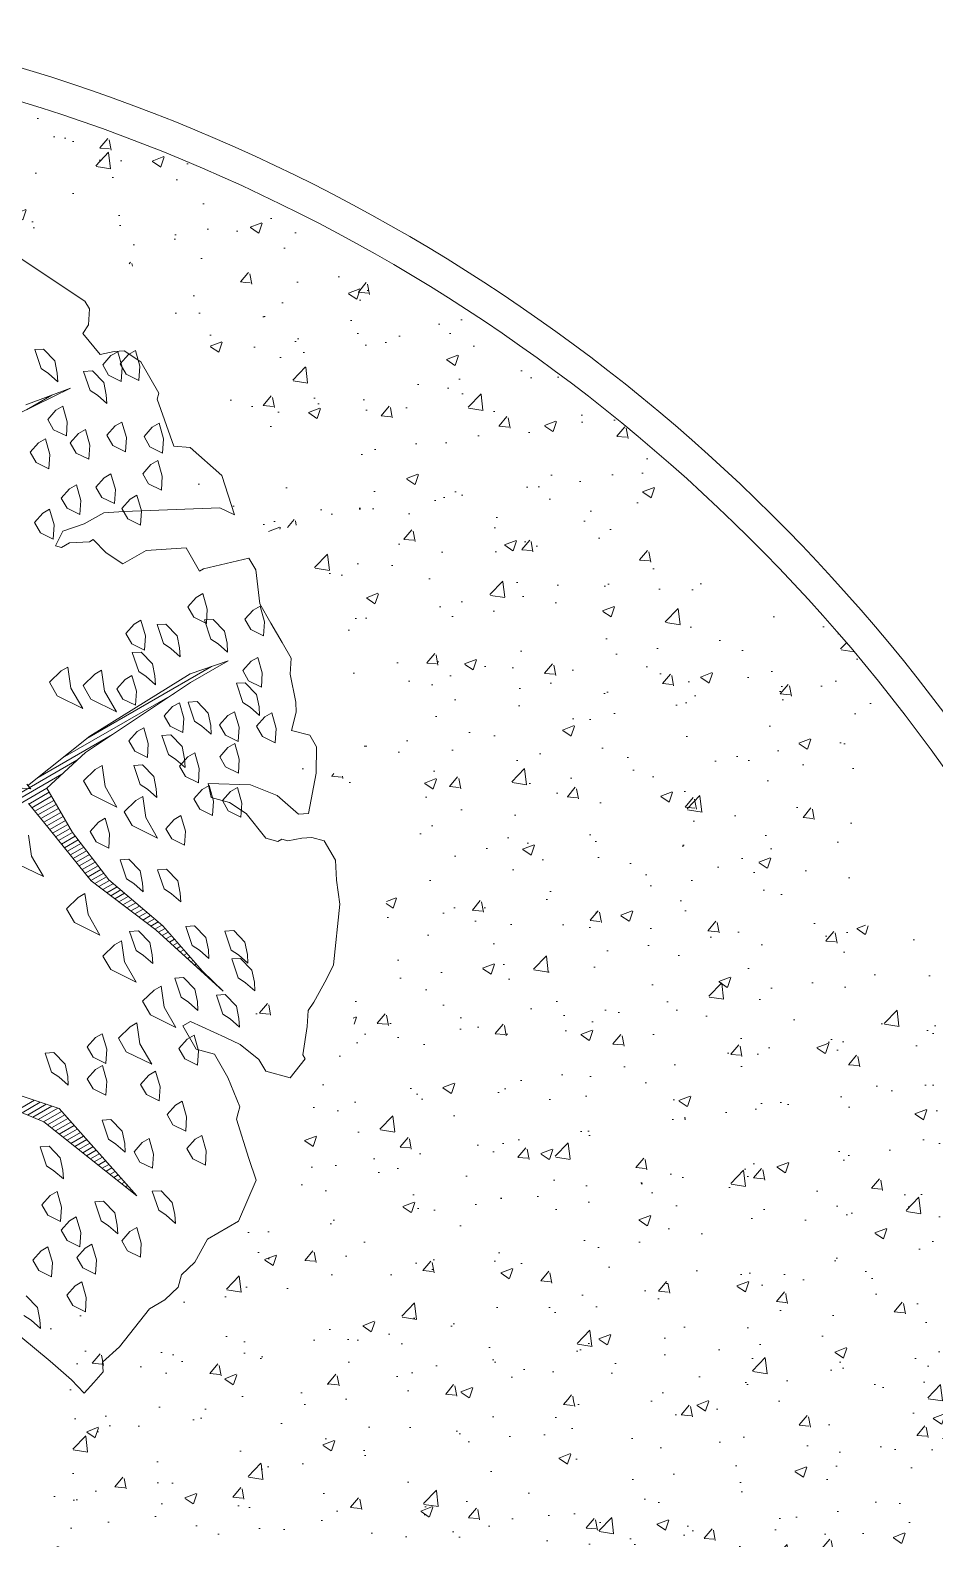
# Model space of a CAD drawing. Header units: metres. Extents: x 12093 to 20303, y 514 to 1412.
# Drawn here: x 19739.323 to 19742.12, y 696.972 to 701.636 of the extents above; entities that cross this region are included whole.
import ezdxf

# ---------------------------------------------------------------- set-up
doc = ezdxf.new("R2010")
doc.units = ezdxf.units.M
for name, color, linetype, lineweight in [('ARBOLES', 52, 'Continuous', 13), ('grass', 64, 'Continuous', 13), ('Layer2', 43, 'Continuous', 20)]:
    doc.layers.add(name, color=color, linetype=linetype, lineweight=lineweight)
pattern_1 = [(50, (19136.99335, 73.14804), (0.36436934, -0.03187817), [0.0381, -0.4191]), (355, (19136.99335, 73.14804), (-0.07048565, 0.38211329), [0.03048, -0.33528]), (100.451, (19137.0237, 73.1454), (0.293885, 0.35023338), [0.03238, -0.35618]), (46.1842, (19136.99335, 73.24964), (0.54215808, -0.08408466), [0.05715, -0.62865]), (96.6356, (19137.03853, 73.24264), (0.47480847, 0.4948511), [0.04857, -0.53427]), (351.184, (19136.99335, 73.24964), (0.4748092, 0.49485024), [0.04572, -0.50292]), (21, (19137.04415, 73.22424), (0.30322976, -0.20453104), [0.0381, -0.4191]), (326, (19137.04415, 73.22424), (0.12360406, 0.36837593), [0.03048, -0.33528]), (71.4514, (19137.06942, 73.2072), (0.42683298, 0.16384572), [0.03238, -0.35618]), (37.5, (19136.99335, 73.14804), (0.006177207, 0.169110078), [0, -0.331216, 0, -0.34036, 0, -0.33655]), (7.5, (19136.99335, 73.14804), (0.133639325, 0.20036115), [0, -0.194056, 0, -0.323596, 0, -0.12827]), (327.5, (19136.88007, 73.14804), (0.27118119, -0.011457488), [0, -0.127, 0, -0.39624, 0, -0.52578]), (317.5, (19136.82927, 73.14804), (0.29625836, 0.05085298), [0, -0.1651, 0, -0.263144, 0, -0.37338])]

# ---------------------------------------------------------------- blocks, each defined once
blk = doc.blocks.new('ghgfghgh')
at = {"layer": 'ARBOLES', "lineweight": 20}
for p, q in [((20002.4707, 664.8002), (20002.3672, 664.7493)), ((20002.3833, 664.7674), (20002.4707, 664.8002)), ((20002.3848, 664.7579), (20002.4344, 664.7866)), ((20002.7037, 664.2432), (20002.7778, 664.2683)), ((20002.7778, 664.2683), (20002.7047, 664.2261)), ((20002.5027, 664.1171), (20002.7456, 664.2574)), ((20002.5081, 664.1214), (20002.7037, 664.2432)), ((20002.4551, 664.0792), (20002.6732, 664.2051)), ((20002.7047, 664.2261), (20002.4996, 664.0899)), ((20002.3866, 664.0247), (20002.5081, 664.1214)), ((20002.4075, 664.0413), (20002.5526, 664.1251)), ((20002.4996, 664.0899), (20002.4247, 664.0201)), ((20002.3251, 663.9833), (20002.4832, 664.0746)), ((20002.3474, 663.9858), (20002.4538, 664.0472)), ((20002.3698, 663.9883), (20002.4247, 664.02)), ((20002.3896, 663.9893), (20002.4293, 664.0122)), ((20002.3954, 663.9822), (20002.4338, 664.0044)), ((20002.4247, 664.0201), (20002.4746, 663.9336)), ((20002.4183, 663.9543), (20002.3886, 663.9904)), ((20002.4012, 663.9751), (20002.4383, 663.9965)), ((20002.407, 663.9681), (20002.4428, 663.9887)), ((20002.4128, 663.961), (20002.4473, 663.9809)), ((20002.4187, 663.9539), (20002.4518, 663.9731)), ((20002.5112, 663.8395), (20002.4183, 663.9543)), ((20002.4244, 663.9468), (20002.4563, 663.9653)), ((20002.4302, 663.9397), (20002.4609, 663.9575)), ((20002.4359, 663.9326), (20002.4654, 663.9496)), ((20002.4416, 663.9255), (20002.4699, 663.9418)), ((20002.4474, 663.9184), (20002.4744, 663.934)), ((20002.4531, 663.9113), (20002.4799, 663.9267)), ((20002.4589, 663.9042), (20002.4855, 663.9195)), ((20002.4646, 663.8971), (20002.491, 663.9123)), ((20002.4746, 663.9336), (20002.5455, 663.8416)), ((20002.4704, 663.89), (20002.4966, 663.9051)), ((20002.4761, 663.8829), (20002.5021, 663.8979)), ((20002.4819, 663.8758), (20002.5077, 663.8907)), ((20002.4876, 663.8687), (20002.5132, 663.8834)), ((20002.4934, 663.8616), (20002.5188, 663.8762)), ((20002.4991, 663.8545), (20002.5244, 663.869)), ((20002.5049, 663.8473), (20002.5299, 663.8618)), ((20002.5106, 663.8402), (20002.5355, 663.8546)), ((20002.6373, 663.7439), (20002.5112, 663.8395)), ((20002.5182, 663.8342), (20002.541, 663.8474)), ((20002.526, 663.8283), (20002.5469, 663.8403)), ((20002.5338, 663.8224), (20002.5542, 663.8341)), ((20002.5416, 663.8164), (20002.5615, 663.8279)), ((20002.5455, 663.8416), (20002.6506, 663.7516)), ((20002.5495, 663.8105), (20002.5687, 663.8217)), ((20002.5573, 663.8046), (20002.576, 663.8154)), ((20002.5651, 663.7987), (20002.5833, 663.8092)), ((20002.5729, 663.7928), (20002.5906, 663.803)), ((20002.5807, 663.7869), (20002.5978, 663.7968)), ((20002.5885, 663.7809), (20002.6051, 663.7905)), ((20002.5963, 663.775), (20002.6124, 663.7843)), ((20002.6041, 663.7691), (20002.6197, 663.7781)), ((20002.6119, 663.7632), (20002.6269, 663.7719)), ((20002.6197, 663.7573), (20002.6342, 663.7656)), ((20002.6275, 663.7513), (20002.6415, 663.7594)), ((20002.6353, 663.7454), (20002.6488, 663.7532)), ((20002.7683, 663.6245), (20002.6373, 663.7439)), ((20002.6425, 663.7392), (20002.6551, 663.7465)), ((20002.6495, 663.7328), (20002.6612, 663.7395)), ((20002.6506, 663.7516), (20002.7282, 663.6634)), ((20002.6565, 663.7264), (20002.6673, 663.7326)), ((20002.6635, 663.72), (20002.6734, 663.7257)), ((20002.6705, 663.7136), (20002.6795, 663.7188)), ((20002.6775, 663.7073), (20002.6855, 663.7119)), ((20002.6845, 663.7009), (20002.6916, 663.705)), ((20002.6915, 663.6945), (20002.6977, 663.698)), ((20002.6985, 663.6881), (20002.7038, 663.6911)), ((20002.7055, 663.6817), (20002.7098, 663.6842)), ((20002.7126, 663.6753), (20002.7159, 663.6773)), ((20002.7266, 663.6626), (20002.7281, 663.6635)), ((20002.7282, 663.6634), (20002.7683, 663.6245)), ((20002.7336, 663.6562), (20002.7348, 663.6569)), ((20002.2834, 663.4509), (20002.4484, 663.3955)), ((20002.419, 663.3696), (20002.2673, 663.4328)), ((20002.3658, 663.3918), (20002.4003, 663.4117)), ((20002.3763, 663.3874), (20002.4117, 663.4078)), ((20002.3868, 663.383), (20002.4231, 663.404)), ((20002.3973, 663.3787), (20002.4345, 663.4001)), ((20002.4078, 663.3743), (20002.4459, 663.3963)), ((20002.4183, 663.3699), (20002.4532, 663.3901)), ((20002.4261, 663.364), (20002.4594, 663.3832)), ((20002.4484, 663.3955), (20002.5997, 663.2257)), ((20002.5997, 663.2257), (20002.419, 663.3696)), ((20002.4337, 663.358), (20002.4655, 663.3763)), ((20002.4413, 663.3519), (20002.4716, 663.3694)), ((20002.4488, 663.3459), (20002.4777, 663.3626)), ((20002.4564, 663.3398), (20002.4839, 663.3557)), ((20002.464, 663.3338), (20002.49, 663.3488)), ((20002.4716, 663.3277), (20002.4961, 663.3419)), ((20002.4792, 663.3217), (20002.5023, 663.335)), ((20002.4868, 663.3156), (20002.5084, 663.3281)), ((20002.4944, 663.3096), (20002.5145, 663.3212)), ((20002.5019, 663.3036), (20002.5207, 663.3144)), ((20002.5095, 663.2975), (20002.5268, 663.3075)), ((20002.5171, 663.2915), (20002.5329, 663.3006)), ((20002.5247, 663.2854), (20002.5391, 663.2937)), ((20002.5323, 663.2794), (20002.5452, 663.2868)), ((20002.5399, 663.2733), (20002.5513, 663.2799)), ((20002.5475, 663.2673), (20002.5575, 663.2731)), ((20002.555, 663.2612), (20002.5636, 663.2662)), ((20002.5626, 663.2552), (20002.5697, 663.2593)), ((20002.5702, 663.2491), (20002.5759, 663.2524)), ((20002.5778, 663.2431), (20002.582, 663.2455)), ((20002.5854, 663.2371), (20002.5881, 663.2386)), ((20002.593, 663.231), (20002.5943, 663.2317))]:
    blk.add_line(p, q, dxfattribs=at)
at = {"layer": 'grass'}
for p, q in [((20002.3685, 665.0559), (20002.4989, 664.9698)), ((20002.4989, 664.9698), (20002.5076, 664.9546)), ((20002.5076, 664.9546), (20002.5056, 664.9232)), ((20002.5056, 664.9232), (20002.4949, 664.9069)), ((20002.4949, 664.9069), (20002.5286, 664.8659)), ((20002.4009, 664.8751), (20002.418, 664.8762)), ((20002.4134, 664.8381), (20002.4009, 664.8751)), ((20002.418, 664.8762), (20002.44, 664.8534)), ((20002.44, 664.8534), (20002.4449, 664.8296)), ((20002.5286, 664.8659), (20002.5557, 664.8714)), ((20002.5495, 664.8634), (20002.5334, 664.8453)), ((20002.5628, 664.8711), (20002.5495, 664.8634)), ((20002.5557, 664.8714), (20002.5752, 664.8726)), ((20002.5715, 664.8407), (20002.5628, 664.8711)), ((20002.5838, 664.8655), (20002.5677, 664.8473)), ((20002.5752, 664.8726), (20002.6078, 664.8511)), ((20002.5971, 664.8732), (20002.5838, 664.8655)), ((20002.6058, 664.8427), (20002.5971, 664.8732)), ((20002.4278, 664.8286), (20002.4134, 664.8381)), ((20002.4459, 664.8125), (20002.4278, 664.8286)), ((20002.4449, 664.8296), (20002.4459, 664.8125)), ((20002.4963, 664.8327), (20002.5134, 664.8337)), ((20002.5089, 664.7956), (20002.4963, 664.8327)), ((20002.5134, 664.8337), (20002.5354, 664.811)), ((20002.5334, 664.8453), (20002.5449, 664.8253)), ((20002.5449, 664.8253), (20002.5697, 664.813)), ((20002.5677, 664.8473), (20002.5792, 664.8274)), ((20002.5697, 664.813), (20002.5715, 664.8407)), ((20002.5792, 664.8274), (20002.604, 664.8151)), ((20002.604, 664.8151), (20002.6058, 664.8427)), ((20002.6078, 664.8511), (20002.6427, 664.7905)), ((20002.5232, 664.7862), (20002.5089, 664.7956)), ((20002.5354, 664.811), (20002.5403, 664.7872)), ((20002.4557, 664.7649), (20002.4424, 664.7572)), ((20002.4644, 664.7345), (20002.4557, 664.7649)), ((20002.5413, 664.7701), (20002.5232, 664.7862)), ((20002.5403, 664.7872), (20002.5413, 664.7701)), ((20002.6427, 664.7905), (20002.6395, 664.7786)), ((20002.6395, 664.7786), (20002.6724, 664.6867)), ((20002.4424, 664.7572), (20002.4263, 664.7391)), ((20002.4263, 664.7391), (20002.4378, 664.7191)), ((20002.4626, 664.7069), (20002.4644, 664.7345)), ((20002.571, 664.734), (20002.5577, 664.7263)), ((20002.5797, 664.7036), (20002.571, 664.734)), ((20002.4378, 664.7191), (20002.4626, 664.7069)), ((20002.4864, 664.7117), (20002.4703, 664.6936)), ((20002.4997, 664.7194), (20002.4864, 664.7117)), ((20002.5084, 664.689), (20002.4997, 664.7194)), ((20002.5577, 664.7263), (20002.5416, 664.7082)), ((20002.5416, 664.7082), (20002.5531, 664.6882)), ((20002.6301, 664.7238), (20002.614, 664.7056)), ((20002.614, 664.7056), (20002.6255, 664.6857)), ((20002.6434, 664.7315), (20002.6301, 664.7238)), ((20002.6521, 664.701), (20002.6434, 664.7315)), ((20002.4084, 664.6933), (20002.3923, 664.6751)), ((20002.3923, 664.6751), (20002.4038, 664.6552)), ((20002.4217, 664.701), (20002.4084, 664.6933)), ((20002.4304, 664.6705), (20002.4217, 664.701)), ((20002.4703, 664.6936), (20002.4818, 664.6736)), ((20002.5066, 664.6613), (20002.5084, 664.689)), ((20002.5531, 664.6882), (20002.578, 664.6759)), ((20002.578, 664.6759), (20002.5797, 664.7036)), ((20002.6255, 664.6857), (20002.6503, 664.6734)), ((20002.6503, 664.6734), (20002.6521, 664.701)), ((20002.6724, 664.6867), (20002.7039, 664.6846)), ((20002.7039, 664.6846), (20002.7659, 664.6296)), ((20002.7039, 664.6846), (20002.7039, 664.6846)), ((20002.4038, 664.6552), (20002.4286, 664.6429)), ((20002.4286, 664.6429), (20002.4304, 664.6705)), ((20002.4818, 664.6736), (20002.5066, 664.6613)), ((20002.6276, 664.6514), (20002.6115, 664.6332)), ((20002.6409, 664.6591), (20002.6276, 664.6514)), ((20002.6496, 664.6286), (20002.6409, 664.6591)), ((20002.5363, 664.6253), (20002.5202, 664.6071)), ((20002.5496, 664.633), (20002.5363, 664.6253)), ((20002.5583, 664.6025), (20002.5496, 664.633)), ((20002.6115, 664.6332), (20002.623, 664.6133)), ((20002.6478, 664.601), (20002.6496, 664.6286)), ((20002.7659, 664.6296), (20002.7901, 664.5528)), ((20002.4688, 664.604), (20002.4527, 664.5859)), ((20002.4821, 664.6117), (20002.4688, 664.604)), ((20002.4908, 664.5813), (20002.4821, 664.6117)), ((20002.5202, 664.6071), (20002.5317, 664.5872)), ((20002.5317, 664.5872), (20002.5565, 664.5749)), ((20002.5565, 664.5749), (20002.5583, 664.6025)), ((20002.6002, 664.5913), (20002.5869, 664.5836)), ((20002.6089, 664.5608), (20002.6002, 664.5913)), ((20002.623, 664.6133), (20002.6478, 664.601)), ((20002.4299, 664.5639), (20002.4166, 664.5562)), ((20002.4386, 664.5334), (20002.4299, 664.5639)), ((20002.4527, 664.5859), (20002.4642, 664.5659)), ((20002.4642, 664.5659), (20002.489, 664.5536)), ((20002.489, 664.5536), (20002.4908, 664.5813)), ((20002.5744, 664.5595), (20002.5354, 664.5571)), ((20002.5869, 664.5836), (20002.5708, 664.5654)), ((20002.5708, 664.5654), (20002.5823, 664.5455)), ((20002.7618, 664.5668), (20002.5744, 664.5595)), ((20002.5744, 664.5595), (20002.5744, 664.5595)), ((20002.6072, 664.5332), (20002.6089, 664.5608)), ((20002.7901, 664.5528), (20002.7618, 664.5668)), ((20002.4166, 664.5562), (20002.4005, 664.538)), ((20002.4005, 664.538), (20002.412, 664.5181)), ((20002.4368, 664.5058), (20002.4386, 664.5334)), ((20002.4976, 664.5353), (20002.4554, 664.521)), ((20002.5354, 664.5571), (20002.4976, 664.5353)), ((20002.5823, 664.5455), (20002.6072, 664.5332)), ((20002.412, 664.5181), (20002.4368, 664.5058)), ((20002.4554, 664.521), (20002.4414, 664.4928)), ((20002.4685, 664.4983), (20002.5075, 664.5006)), ((20002.5075, 664.5006), (20002.5151, 664.505)), ((20002.5151, 664.505), (20002.5401, 664.4791)), ((20002.4414, 664.4928), (20002.4534, 664.4896)), ((20002.4534, 664.4896), (20002.4685, 664.4983)), ((20002.5401, 664.4791), (20002.5727, 664.4576)), ((20002.5727, 664.4576), (20002.6181, 664.4838)), ((20002.6181, 664.4838), (20002.6766, 664.4873)), ((20002.6766, 664.4873), (20002.6961, 664.4885)), ((20002.6961, 664.4885), (20002.7223, 664.4431)), ((20002.7223, 664.4431), (20002.7298, 664.4475)), ((20002.7298, 664.4475), (20002.8186, 664.4684)), ((20002.8186, 664.4684), (20002.8317, 664.4457)), ((20002.8317, 664.4457), (20002.8396, 664.3797)), ((20002.7154, 664.3918), (20002.6993, 664.3736)), ((20002.7287, 664.3995), (20002.7154, 664.3918)), ((20002.7374, 664.3691), (20002.7287, 664.3995)), ((20002.6993, 664.3736), (20002.7108, 664.3537)), ((20002.7108, 664.3537), (20002.7356, 664.3414)), ((20002.7356, 664.3414), (20002.7374, 664.3691)), ((20002.8269, 664.3675), (20002.8108, 664.3494)), ((20002.8402, 664.3752), (20002.8269, 664.3675)), ((20002.8396, 664.3797), (20002.8614, 664.3419)), ((20002.8489, 664.3448), (20002.8402, 664.3752)), ((20002.5947, 664.3399), (20002.5786, 664.3217)), ((20002.608, 664.3475), (20002.5947, 664.3399)), ((20002.6167, 664.3171), (20002.608, 664.3475)), ((20002.6394, 664.3391), (20002.6566, 664.3401)), ((20002.652, 664.302), (20002.6394, 664.3391)), ((20002.6566, 664.3401), (20002.6786, 664.3174)), ((20002.7318, 664.3481), (20002.7489, 664.3491)), ((20002.7443, 664.311), (20002.7318, 664.3481)), ((20002.7489, 664.3491), (20002.7709, 664.3263)), ((20002.7709, 664.3263), (20002.7758, 664.3026)), ((20002.8108, 664.3494), (20002.8223, 664.3294)), ((20002.8223, 664.3294), (20002.8471, 664.3172)), ((20002.8471, 664.3172), (20002.8489, 664.3448)), ((20002.8614, 664.3419), (20002.8833, 664.304)), ((20002.5786, 664.3217), (20002.5901, 664.3017)), ((20002.5901, 664.3017), (20002.6149, 664.2895)), ((20002.6149, 664.2895), (20002.6167, 664.3171)), ((20002.6663, 664.2926), (20002.652, 664.302)), ((20002.6845, 664.2764), (20002.6663, 664.2926)), ((20002.6786, 664.3174), (20002.6835, 664.2936)), ((20002.6835, 664.2936), (20002.6845, 664.2764)), ((20002.7587, 664.3015), (20002.7443, 664.311)), ((20002.7768, 664.2854), (20002.7587, 664.3015)), ((20002.7758, 664.3026), (20002.7768, 664.2854)), ((20002.8833, 664.304), (20002.9007, 664.2738)), ((20002.5911, 664.2846), (20002.6083, 664.2856)), ((20002.6037, 664.2475), (20002.5911, 664.2846)), ((20002.6083, 664.2856), (20002.6303, 664.2629)), ((20002.8226, 664.2675), (20002.8065, 664.2494)), ((20002.8359, 664.2752), (20002.8226, 664.2675)), ((20002.8446, 664.2448), (20002.8359, 664.2752)), ((20002.9007, 664.2738), (20002.8987, 664.2424)), ((20002.4523, 664.2487), (20002.4295, 664.2267)), ((20002.4655, 664.2564), (20002.4523, 664.2487)), ((20002.4714, 664.2155), (20002.4655, 664.2564)), ((20002.518, 664.2424), (20002.4952, 664.2204)), ((20002.5313, 664.2501), (20002.518, 664.2424)), ((20002.5372, 664.2091), (20002.5313, 664.2501)), ((20002.5904, 664.2398), (20002.5771, 664.2322)), ((20002.5991, 664.2094), (20002.5904, 664.2398)), ((20002.618, 664.2381), (20002.6037, 664.2475)), ((20002.6362, 664.2219), (20002.618, 664.2381)), ((20002.6303, 664.2629), (20002.6351, 664.2391)), ((20002.6351, 664.2391), (20002.6362, 664.2219)), ((20002.8065, 664.2494), (20002.818, 664.2294)), ((20002.8428, 664.2172), (20002.8446, 664.2448)), ((20002.8987, 664.2424), (20002.9098, 664.1882)), ((20002.4295, 664.2267), (20002.4448, 664.2001)), ((20002.4945, 664.1756), (20002.4714, 664.2155)), ((20002.4952, 664.2204), (20002.5106, 664.1938)), ((20002.5602, 664.1692), (20002.5372, 664.2091)), ((20002.5771, 664.2322), (20002.561, 664.214)), ((20002.561, 664.214), (20002.5725, 664.194)), ((20002.5973, 664.1818), (20002.5991, 664.2094)), ((20002.7942, 664.2246), (20002.8114, 664.2256)), ((20002.8068, 664.1875), (20002.7942, 664.2246)), ((20002.8114, 664.2256), (20002.8334, 664.2028)), ((20002.818, 664.2294), (20002.8428, 664.2172)), ((20002.4448, 664.2001), (20002.4945, 664.1756)), ((20002.5106, 664.1938), (20002.5602, 664.1692)), ((20002.5725, 664.194), (20002.5973, 664.1818)), ((20002.6697, 664.1792), (20002.6536, 664.1611)), ((20002.683, 664.1869), (20002.6697, 664.1792)), ((20002.6917, 664.1565), (20002.683, 664.1869)), ((20002.7001, 664.188), (20002.7173, 664.189)), ((20002.7127, 664.1509), (20002.7001, 664.188)), ((20002.7173, 664.189), (20002.7393, 664.1662)), ((20002.8211, 664.178), (20002.8068, 664.1875)), ((20002.8393, 664.1619), (20002.8211, 664.178)), ((20002.8334, 664.2028), (20002.8382, 664.179)), ((20002.8382, 664.179), (20002.8393, 664.1619)), ((20002.9098, 664.1882), (20002.9109, 664.1687)), ((20002.6536, 664.1611), (20002.6651, 664.1411)), ((20002.6899, 664.1289), (20002.6917, 664.1565)), ((20002.727, 664.1414), (20002.7127, 664.1509)), ((20002.7393, 664.1662), (20002.7441, 664.1424)), ((20002.7774, 664.1616), (20002.7613, 664.1435)), ((20002.7907, 664.1693), (20002.7774, 664.1616)), ((20002.7994, 664.1389), (20002.7907, 664.1693)), ((20002.8498, 664.1591), (20002.8336, 664.1409)), ((20002.8631, 664.1668), (20002.8498, 664.1591)), ((20002.8718, 664.1363), (20002.8631, 664.1668)), ((20002.9109, 664.1687), (20002.9014, 664.1329)), ((20002.6004, 664.1304), (20002.5843, 664.1122)), ((20002.6137, 664.138), (20002.6004, 664.1304)), ((20002.6224, 664.1076), (20002.6137, 664.138)), ((20002.649, 664.123), (20002.6661, 664.124)), ((20002.6615, 664.0859), (20002.649, 664.123)), ((20002.6651, 664.1411), (20002.6899, 664.1289)), ((20002.6661, 664.124), (20002.6881, 664.1012)), ((20002.7452, 664.1253), (20002.727, 664.1414)), ((20002.7441, 664.1424), (20002.7452, 664.1253)), ((20002.7613, 664.1435), (20002.7728, 664.1235)), ((20002.7728, 664.1235), (20002.7976, 664.1112)), ((20002.7976, 664.1112), (20002.7994, 664.1389)), ((20002.8336, 664.1409), (20002.8452, 664.121)), ((20002.8452, 664.121), (20002.87, 664.1087)), ((20002.87, 664.1087), (20002.8718, 664.1363)), ((20002.9014, 664.1329), (20002.9372, 664.1233)), ((20002.9372, 664.1233), (20002.9503, 664.1006)), ((20002.5843, 664.1122), (20002.5958, 664.0923)), ((20002.5958, 664.0923), (20002.6206, 664.08)), ((20002.6206, 664.08), (20002.6224, 664.1076)), ((20002.6881, 664.1012), (20002.693, 664.0775)), ((20002.7129, 664.089), (20002.6996, 664.0813)), ((20002.7216, 664.0585), (20002.7129, 664.089)), ((20002.7776, 664.0997), (20002.7615, 664.0816)), ((20002.7909, 664.1074), (20002.7776, 664.0997)), ((20002.7997, 664.077), (20002.7909, 664.1074)), ((20002.9503, 664.1006), (20002.9494, 664.0497)), ((20002.5321, 664.0644), (20002.5188, 664.0567)), ((20002.538, 664.0234), (20002.5321, 664.0644)), ((20002.594, 664.0646), (20002.6111, 664.0657)), ((20002.6066, 664.0275), (20002.594, 664.0646)), ((20002.6111, 664.0657), (20002.6332, 664.0429)), ((20002.6759, 664.0764), (20002.6615, 664.0859)), ((20002.694, 664.0603), (20002.6759, 664.0764)), ((20002.6996, 664.0813), (20002.6835, 664.0631)), ((20002.6835, 664.0631), (20002.6951, 664.0432)), ((20002.693, 664.0775), (20002.694, 664.0603)), ((20002.7199, 664.0309), (20002.7216, 664.0585)), ((20002.7615, 664.0816), (20002.7731, 664.0616)), ((20002.7731, 664.0616), (20002.7979, 664.0493)), ((20002.7979, 664.0493), (20002.7997, 664.077)), ((20002.3855, 664.0278), (20002.3933, 664.0189)), ((20002.5188, 664.0567), (20002.4961, 664.0347)), ((20002.4961, 664.0347), (20002.5114, 664.0081)), ((20002.6332, 664.0429), (20002.638, 664.0191)), ((20002.6951, 664.0432), (20002.7199, 664.0309)), ((20002.7393, 664.0293), (20002.7448, 664.0022)), ((20002.8217, 664.0264), (20002.7393, 664.0293)), ((20002.9494, 664.0497), (20002.9346, 663.9706)), ((20002.3933, 664.0189), (20002.3766, 664.02)), ((20002.5114, 664.0081), (20002.561, 663.9835)), ((20002.561, 663.9835), (20002.538, 664.0234)), ((20002.6114, 664.0038), (20002.5981, 663.9961)), ((20002.6209, 664.0181), (20002.6066, 664.0275)), ((20002.6173, 663.9628), (20002.6114, 664.0038)), ((20002.639, 664.002), (20002.6209, 664.0181)), ((20002.638, 664.0191), (20002.639, 664.002)), ((20002.7275, 664.0176), (20002.7114, 663.9994)), ((20002.7114, 663.9994), (20002.723, 663.9795)), ((20002.7408, 664.0253), (20002.7275, 664.0176)), ((20002.7495, 663.9949), (20002.7408, 664.0253)), ((20002.7448, 664.0022), (20002.7806, 663.9926)), ((20002.7828, 664.014), (20002.7667, 663.9959)), ((20002.7961, 664.0217), (20002.7828, 664.014)), ((20002.8048, 663.9913), (20002.7961, 664.0217)), ((20002.8737, 664.006), (20002.8217, 664.0264)), ((20002.9151, 663.9694), (20002.8737, 664.006)), ((20002.5981, 663.9961), (20002.5754, 663.9741)), ((20002.5754, 663.9741), (20002.5907, 663.9475)), ((20002.723, 663.9795), (20002.7478, 663.9672)), ((20002.7478, 663.9672), (20002.7495, 663.9949)), ((20002.7667, 663.9959), (20002.7782, 663.9759)), ((20002.7782, 663.9759), (20002.803, 663.9637)), ((20002.7806, 663.9926), (20002.8132, 663.9711)), ((20002.803, 663.9637), (20002.8048, 663.9913)), ((20002.8132, 663.9711), (20002.8514, 663.9225)), ((20002.9346, 663.9706), (20002.9151, 663.9694)), ((20002.525, 663.9539), (20002.5089, 663.9357)), ((20002.5383, 663.9615), (20002.525, 663.9539)), ((20002.547, 663.9311), (20002.5383, 663.9615)), ((20002.5907, 663.9475), (20002.6404, 663.9229)), ((20002.6404, 663.9229), (20002.6173, 663.9628)), ((20002.6726, 663.9593), (20002.6565, 663.9411)), ((20002.6565, 663.9411), (20002.668, 663.9212)), ((20002.6859, 663.967), (20002.6726, 663.9593)), ((20002.6946, 663.9365), (20002.6859, 663.967)), ((20002.3948, 663.8876), (20002.3889, 663.9285)), ((20002.5089, 663.9357), (20002.5204, 663.9157)), ((20002.5204, 663.9157), (20002.5452, 663.9035)), ((20002.5452, 663.9035), (20002.547, 663.9311)), ((20002.668, 663.9212), (20002.6928, 663.9089)), ((20002.6928, 663.9089), (20002.6946, 663.9365)), ((20002.8514, 663.9225), (20002.8752, 663.9161)), ((20002.8752, 663.9161), (20002.8828, 663.9205)), ((20002.8828, 663.9205), (20002.8947, 663.9173)), ((20002.8947, 663.9173), (20002.9218, 663.9228)), ((20002.9218, 663.9228), (20002.9413, 663.924)), ((20002.9413, 663.924), (20002.9652, 663.9176)), ((20002.9652, 663.9176), (20002.987, 663.8798)), ((20002.4179, 663.8477), (20002.3948, 663.8876)), ((20002.5672, 663.8807), (20002.5844, 663.8817)), ((20002.5798, 663.8436), (20002.5672, 663.8807)), ((20002.5844, 663.8817), (20002.6064, 663.859)), ((20002.3682, 663.8722), (20002.4179, 663.8477)), ((20002.6064, 663.859), (20002.6112, 663.8352)), ((20002.6406, 663.861), (20002.6578, 663.8621)), ((20002.6532, 663.824), (20002.6406, 663.861)), ((20002.6578, 663.8621), (20002.6798, 663.8393)), ((20002.987, 663.8798), (20002.9893, 663.8408)), ((20002.5941, 663.8342), (20002.5798, 663.8436)), ((20002.6123, 663.8181), (20002.5941, 663.8342)), ((20002.6112, 663.8352), (20002.6123, 663.8181)), ((20002.6675, 663.8145), (20002.6532, 663.824)), ((20002.6798, 663.8393), (20002.6846, 663.8155)), ((20002.9893, 663.8408), (20002.996, 663.7942)), ((20002.4856, 663.807), (20002.4629, 663.785)), ((20002.4989, 663.8147), (20002.4856, 663.807)), ((20002.5048, 663.7738), (20002.4989, 663.8147)), ((20002.6857, 663.7984), (20002.6675, 663.8145)), ((20002.6846, 663.8155), (20002.6857, 663.7984)), ((20002.996, 663.7942), (20002.9836, 663.6761)), ((20002.4629, 663.785), (20002.4782, 663.7584)), ((20002.5279, 663.7339), (20002.5048, 663.7738)), ((20002.4782, 663.7584), (20002.5279, 663.7339)), ((20002.5859, 663.7408), (20002.6031, 663.7418)), ((20002.5985, 663.7037), (20002.5859, 663.7408)), ((20002.6031, 663.7418), (20002.6251, 663.7191)), ((20002.6954, 663.7508), (20002.7125, 663.7519)), ((20002.7079, 663.7137), (20002.6954, 663.7508)), ((20002.7125, 663.7519), (20002.7345, 663.7291)), ((20002.7716, 663.7416), (20002.7888, 663.7427)), ((20002.7842, 663.7046), (20002.7716, 663.7416)), ((20002.7888, 663.7427), (20002.8108, 663.7199)), ((20002.5565, 663.715), (20002.5338, 663.693)), ((20002.5698, 663.7226), (20002.5565, 663.715)), ((20002.5757, 663.6817), (20002.5698, 663.7226)), ((20002.6251, 663.7191), (20002.6299, 663.6953)), ((20002.7223, 663.7043), (20002.7079, 663.7137)), ((20002.7404, 663.6882), (20002.7223, 663.7043)), ((20002.7345, 663.7291), (20002.7394, 663.7053)), ((20002.7394, 663.7053), (20002.7404, 663.6882)), ((20002.7985, 663.6951), (20002.7842, 663.7046)), ((20002.8108, 663.7199), (20002.8156, 663.6961)), ((20002.5338, 663.693), (20002.5491, 663.6664)), ((20002.5988, 663.6418), (20002.5757, 663.6817)), ((20002.6128, 663.6943), (20002.5985, 663.7037)), ((20002.631, 663.6782), (20002.6128, 663.6943)), ((20002.6299, 663.6953), (20002.631, 663.6782)), ((20002.7852, 663.6874), (20002.8023, 663.6884)), ((20002.7977, 663.6503), (20002.7852, 663.6874)), ((20002.8167, 663.679), (20002.7985, 663.6951)), ((20002.8023, 663.6884), (20002.8243, 663.6657)), ((20002.8156, 663.6961), (20002.8167, 663.679)), ((20002.9836, 663.6761), (20002.9696, 663.6478)), ((20002.5491, 663.6664), (20002.5988, 663.6418)), ((20002.6739, 663.6498), (20002.6911, 663.6508)), ((20002.6865, 663.6127), (20002.6739, 663.6498)), ((20002.6911, 663.6508), (20002.7131, 663.6281)), ((20002.7196, 663.669), (20002.722, 663.6704)), ((20002.7406, 663.6498), (20002.7416, 663.6504)), ((20002.8121, 663.6409), (20002.7977, 663.6503)), ((20002.8243, 663.6657), (20002.8292, 663.6419)), ((20002.9696, 663.6478), (20002.9449, 663.6033)), ((20002.6341, 663.6267), (20002.6113, 663.6047)), ((20002.6474, 663.6344), (20002.6341, 663.6267)), ((20002.6533, 663.5935), (20002.6474, 663.6344)), ((20002.7131, 663.6281), (20002.718, 663.6043)), ((20002.7476, 663.6434), (20002.7483, 663.6439)), ((20002.7546, 663.637), (20002.7551, 663.6373)), ((20002.755, 663.6168), (20002.7722, 663.6178)), ((20002.7676, 663.5797), (20002.755, 663.6168)), ((20002.7616, 663.6307), (20002.7618, 663.6308)), ((20002.7722, 663.6178), (20002.7942, 663.5951)), ((20002.8302, 663.6248), (20002.8121, 663.6409)), ((20002.8292, 663.6419), (20002.8302, 663.6248)), ((20002.6113, 663.6047), (20002.6267, 663.5781)), ((20002.6763, 663.5536), (20002.6533, 663.5935)), ((20002.7008, 663.6032), (20002.6865, 663.6127)), ((20002.719, 663.5871), (20002.7008, 663.6032)), ((20002.718, 663.6043), (20002.719, 663.5871)), ((20002.7942, 663.5951), (20002.7991, 663.5713)), ((20002.9341, 663.587), (20002.9321, 663.5556)), ((20002.9449, 663.6033), (20002.9341, 663.587)), ((20002.6001, 663.5628), (20002.5868, 663.5551)), ((20002.606, 663.5219), (20002.6001, 663.5628)), ((20002.6267, 663.5781), (20002.6763, 663.5536)), ((20002.7045, 663.5654), (20002.6894, 663.5567)), ((20002.7729, 663.5343), (20002.7045, 663.5654)), ((20002.7819, 663.5703), (20002.7676, 663.5797)), ((20002.8001, 663.5542), (20002.7819, 663.5703)), ((20002.7991, 663.5713), (20002.8001, 663.5542)), ((20002.5192, 663.5339), (20002.5031, 663.5157)), ((20002.5325, 663.5415), (20002.5192, 663.5339)), ((20002.5412, 663.5111), (20002.5325, 663.5415)), ((20002.5868, 663.5551), (20002.564, 663.5331)), ((20002.564, 663.5331), (20002.5794, 663.5065)), ((20002.6983, 663.5309), (20002.6822, 663.5127)), ((20002.6894, 663.5567), (20002.7156, 663.5113)), ((20002.7116, 663.5385), (20002.6983, 663.5309)), ((20002.7203, 663.5081), (20002.7116, 663.5385)), ((20002.8012, 663.5203), (20002.7729, 663.5343)), ((20002.9321, 663.5556), (20002.9237, 663.5003)), ((20002.4213, 663.5039), (20002.4384, 663.5049)), ((20002.4338, 663.4668), (20002.4213, 663.5039)), ((20002.4384, 663.5049), (20002.4604, 663.4822)), ((20002.5031, 663.5157), (20002.5147, 663.4958)), ((20002.5395, 663.4835), (20002.5412, 663.5111)), ((20002.5794, 663.5065), (20002.629, 663.482)), ((20002.629, 663.482), (20002.606, 663.5219)), ((20002.6822, 663.5127), (20002.6937, 663.4927)), ((20002.7156, 663.5113), (20002.7514, 663.5017)), ((20002.7185, 663.4805), (20002.7203, 663.5081)), ((20002.7514, 663.5017), (20002.7776, 663.4563)), ((20002.8381, 663.4912), (20002.8012, 663.5203)), ((20002.9237, 663.5003), (20002.928, 663.4927)), ((20002.4604, 663.4822), (20002.4653, 663.4584)), ((20002.5195, 663.472), (20002.5034, 663.4538)), ((20002.5147, 663.4958), (20002.5395, 663.4835)), ((20002.5328, 663.4796), (20002.5195, 663.472)), ((20002.5415, 663.4492), (20002.5328, 663.4796)), ((20002.6937, 663.4927), (20002.7185, 663.4805)), ((20002.8512, 663.4685), (20002.8381, 663.4912)), ((20002.928, 663.4927), (20002.899, 663.4557)), ((20002.4482, 663.4574), (20002.4338, 663.4668)), ((20002.4663, 663.4413), (20002.4482, 663.4574)), ((20002.4653, 663.4584), (20002.4663, 663.4413)), ((20002.5034, 663.4538), (20002.5149, 663.4339)), ((20002.5397, 663.4216), (20002.5415, 663.4492)), ((20002.6234, 663.461), (20002.6073, 663.4428)), ((20002.6073, 663.4428), (20002.6188, 663.4229)), ((20002.6367, 663.4687), (20002.6234, 663.461)), ((20002.6454, 663.4382), (20002.6367, 663.4687)), ((20002.7776, 663.4563), (20002.8006, 663.399)), ((20002.899, 663.4557), (20002.8512, 663.4685)), ((20002.5149, 663.4339), (20002.5397, 663.4216)), ((20002.6188, 663.4229), (20002.6436, 663.4106)), ((20002.6436, 663.4106), (20002.6454, 663.4382)), ((20002.6751, 663.4022), (20002.6589, 663.384)), ((20002.6589, 663.384), (20002.6705, 663.3641)), ((20002.6884, 663.4099), (20002.6751, 663.4022)), ((20002.6971, 663.3794), (20002.6884, 663.4099)), ((20002.7974, 663.387), (20002.7942, 663.3751)), ((20002.8006, 663.399), (20002.7974, 663.387)), ((20002.5323, 663.373), (20002.5495, 663.374)), ((20002.5449, 663.3359), (20002.5323, 663.373)), ((20002.5495, 663.374), (20002.5715, 663.3513)), ((20002.6705, 663.3641), (20002.6953, 663.3518)), ((20002.6953, 663.3518), (20002.6971, 663.3794)), ((20002.7942, 663.3751), (20002.8184, 663.2983)), ((20002.4116, 663.321), (20002.4288, 663.3221)), ((20002.4288, 663.3221), (20002.4508, 663.2993)), ((20002.5592, 663.3264), (20002.5449, 663.3359)), ((20002.5774, 663.3103), (20002.5592, 663.3264)), ((20002.5715, 663.3513), (20002.5763, 663.3275)), ((20002.5763, 663.3275), (20002.5774, 663.3103)), ((20002.6106, 663.3295), (20002.5945, 663.3114)), ((20002.6239, 663.3372), (20002.6106, 663.3295)), ((20002.6326, 663.3068), (20002.6239, 663.3372)), ((20002.7134, 663.3357), (20002.6973, 663.3175)), ((20002.7267, 663.3434), (20002.7134, 663.3357)), ((20002.7354, 663.3129), (20002.7267, 663.3434)), ((20002.4242, 663.2839), (20002.4116, 663.321)), ((20002.4508, 663.2993), (20002.4556, 663.2755)), ((20002.5945, 663.3114), (20002.606, 663.2914)), ((20002.6308, 663.2791), (20002.6326, 663.3068)), ((20002.6973, 663.3175), (20002.7089, 663.2976)), ((20002.7089, 663.2976), (20002.7337, 663.2853)), ((20002.7337, 663.2853), (20002.7354, 663.3129)), ((20002.8184, 663.2983), (20002.8327, 663.2561)), ((20002.4385, 663.2745), (20002.4242, 663.2839)), ((20002.4567, 663.2584), (20002.4385, 663.2745)), ((20002.4556, 663.2755), (20002.4567, 663.2584)), ((20002.606, 663.2914), (20002.6308, 663.2791)), ((20002.6301, 663.2344), (20002.6472, 663.2354)), ((20002.6426, 663.1973), (20002.6301, 663.2344)), ((20002.6472, 663.2354), (20002.6692, 663.2127)), ((20002.8327, 663.2561), (20002.7984, 663.1758)), ((20002.4311, 663.2259), (20002.415, 663.2077)), ((20002.415, 663.2077), (20002.4265, 663.1878)), ((20002.4444, 663.2336), (20002.4311, 663.2259)), ((20002.4531, 663.2031), (20002.4444, 663.2336)), ((20002.5178, 663.2139), (20002.5349, 663.2149)), ((20002.5304, 663.1768), (20002.5178, 663.2139)), ((20002.5349, 663.2149), (20002.557, 663.1922)), ((20002.6692, 663.2127), (20002.6741, 663.1889)), ((20002.4265, 663.1878), (20002.4513, 663.1755)), ((20002.4513, 663.1755), (20002.4531, 663.2031)), ((20002.4685, 663.1765), (20002.4524, 663.1584)), ((20002.4818, 663.1842), (20002.4685, 663.1765)), ((20002.4905, 663.1538), (20002.4818, 663.1842)), ((20002.5447, 663.1673), (20002.5304, 663.1768)), ((20002.557, 663.1922), (20002.5618, 663.1684)), ((20002.657, 663.1878), (20002.6426, 663.1973)), ((20002.6751, 663.1717), (20002.657, 663.1878)), ((20002.6741, 663.1889), (20002.6751, 663.1717)), ((20002.7984, 663.1758), (20002.7378, 663.1408)), ((20002.4524, 663.1584), (20002.4639, 663.1384)), ((20002.4887, 663.1261), (20002.4905, 663.1538)), ((20002.5629, 663.1512), (20002.5447, 663.1673)), ((20002.5618, 663.1684), (20002.5629, 663.1512)), ((20002.5866, 663.1561), (20002.5705, 663.1379)), ((20002.5999, 663.1638), (20002.5866, 663.1561)), ((20002.6086, 663.1333), (20002.5999, 663.1638)), ((20002.4135, 663.1182), (20002.3974, 663.1)), ((20002.4268, 663.1259), (20002.4135, 663.1182)), ((20002.4355, 663.0954), (20002.4268, 663.1259)), ((20002.4639, 663.1384), (20002.4887, 663.1261)), ((20002.4992, 663.1233), (20002.4831, 663.1052)), ((20002.5125, 663.131), (20002.4992, 663.1233)), ((20002.5212, 663.1006), (20002.5125, 663.131)), ((20002.5705, 663.1379), (20002.582, 663.118)), ((20002.582, 663.118), (20002.6069, 663.1057)), ((20002.6069, 663.1057), (20002.6086, 663.1333)), ((20002.7378, 663.1408), (20002.7131, 663.0963)), ((20002.3974, 663.1), (20002.4089, 663.0801)), ((20002.4337, 663.0678), (20002.4355, 663.0954)), ((20002.4831, 663.1052), (20002.4946, 663.0852)), ((20002.5194, 663.073), (20002.5212, 663.1006)), ((20002.7131, 663.0963), (20002.6872, 663.0713)), ((20002.4089, 663.0801), (20002.4337, 663.0678)), ((20002.4928, 663.0576), (20002.4795, 663.0499)), ((20002.5015, 663.0272), (20002.4928, 663.0576)), ((20002.4946, 663.0852), (20002.5194, 663.073)), ((20002.6872, 663.0713), (20002.6808, 663.0474)), ((20002.3844, 663.0304), (20002.4064, 663.0077)), ((20002.4795, 663.0499), (20002.4634, 663.0318)), ((20002.4634, 663.0318), (20002.4749, 663.0118)), ((20002.6808, 663.0474), (20002.6549, 663.0224)), ((20002.4064, 663.0077), (20002.4112, 662.9839)), ((20002.4749, 663.0118), (20002.4997, 662.9995)), ((20002.4997, 662.9995), (20002.5015, 663.0272)), ((20002.6247, 663.0049), (20002.5956, 662.9679)), ((20002.6549, 663.0224), (20002.6247, 663.0049)), ((20002.3941, 662.9829), (20002.3798, 662.9923)), ((20002.4123, 662.9668), (20002.3941, 662.9829)), ((20002.4112, 662.9839), (20002.4123, 662.9668)), ((20002.4312, 662.9033), (20002.3736, 662.9507)), ((20002.5956, 662.9679), (20002.5665, 662.931)), ((20002.5665, 662.931), (20002.533, 662.9015)), ((20002.4519, 662.8849), (20002.4312, 662.9033)), ((20002.4725, 662.8666), (20002.4519, 662.8849)), ((20002.5342, 662.8821), (20002.5159, 662.8614)), ((20002.533, 662.9015), (20002.5342, 662.8821)), ((20002.4976, 662.8407), (20002.4725, 662.8666)), ((20002.5159, 662.8614), (20002.4976, 662.8407))]:
    blk.add_line(p, q, dxfattribs=at)

msp = doc.modelspace()

# ---------------------------------------------------------------- hatches: boundary and pattern name
at = {"layer": 'grass'}
h = msp.add_hatch(dxfattribs=at)
h.set_pattern_fill('AR-CONC', color=256, scale=0.002, style=0)
h.set_pattern_definition(pattern_1)
h.paths.add_polyline_path([(19738.9036, 701.5198), (19738.8913, 701.4648), (19738.5533, 701.5401), (19738.5635, 701.5858, 0.019915), (19738.1049, 701.6364), (19738.0859, 701.3731), (19738.19, 701.3735), (19738.2191, 701.4063), (19738.2879, 701.398), (19738.4582, 701.3524), (19738.4702, 701.3593), (19738.5011, 701.3612), (19738.6027, 701.3238), (19738.6456, 701.3326), (19738.7005, 701.3483), (19738.7434, 701.3571), (19738.857, 701.3267), (19738.8897, 701.2976), (19738.9114, 701.2833), (19738.9231, 701.2964), (19738.9442, 701.3086), (19738.9556, 701.2688), (19738.9858, 701.2801), (19739.0047, 701.3013), (19739.0258, 701.3135), (19739.0329, 701.2884), (19739.0779, 701.2718), (19739.059, 701.3046), (19739.0846, 701.3334), (19739.1057, 701.3456), (19739.1195, 701.2973), (19739.1169, 701.2575), (19739.1219, 701.2557), (19739.1067, 701.1989), (19739.0896, 701.173), (19739.0719, 701.1628), (19739.0733, 701.1582), (19739.0704, 701.1143), (19739.0657, 701.1167), (19739.0763, 701.0853), (19739.1195, 701.0826), (19739.1264, 701.0904), (19739.1475, 701.1026), (19739.1613, 701.0543), (19739.1585, 701.0105), (19739.1271, 701.0261), (19739.1285, 700.9395), (19739.1613, 700.9104), (19739.1802, 700.9054), (19739.1986, 701.012), (19739.2535, 701.0277), (19739.2725, 701.0226), (19739.4188, 700.9631), (19739.4289, 701.001), (19739.4391, 701.0388), (19739.6459, 700.9023), (19739.6597, 700.8783), (19739.6565, 700.8284), (19739.6395, 700.8026), (19739.693, 700.7375), (19739.7359, 700.7463), (19739.7669, 700.7482), (19739.7823, 700.738), (19739.8016, 700.7491), (19739.81, 700.7197), (19739.8186, 700.714), (19739.874, 700.618), (19739.8689, 700.5991), (19739.9053, 700.4974), (19740.0502, 701.1213, 0.055717)])
h = msp.add_hatch(dxfattribs=at)
h.set_pattern_fill('AR-CONC', color=256, scale=0.002, style=0)
h.set_pattern_definition(pattern_1)
h.paths.add_polyline_path([(19740.0502, 701.1213), (19739.9053, 700.4974), (19739.9211, 700.4533), (19739.971, 700.4501), (19740.0693, 700.3629), (19740.0703, 700.3596), (19741.2691, 699.9781), (19741.3454, 700.2562, 0.071633)])
h = msp.add_hatch(dxfattribs=at)
h.set_pattern_fill('AR-CONC', color=256, scale=0.002, style=0)
h.set_pattern_definition(pattern_1)
h.paths.add_polyline_path([(19740.6846, 700.1641), (19740.0703, 700.3596), (19740.1076, 700.241), (19740.0629, 700.2632), (19739.849, 700.2548), (19739.8181, 700.1219), (19739.8349, 700.1316), (19739.9277, 700.1371), (19739.9586, 700.139), (19740.0002, 700.067), (19740.0122, 700.0739), (19740.1529, 700.1072), (19740.1737, 700.0712), (19740.1862, 699.9664), (19740.2208, 699.9064), (19740.2555, 699.8465), (19740.2832, 699.7985), (19740.28, 699.7486), (19740.2975, 699.6628), (19740.2994, 699.6319), (19740.2842, 699.5751), (19740.3409, 699.5599), (19740.3617, 699.5239), (19740.3604, 699.4431), (19740.3369, 699.3176)])
h = msp.add_hatch(dxfattribs=at)
h.set_pattern_fill('AR-CONC', color=256, scale=0.002, style=0)
h.set_pattern_definition(pattern_1)
h.paths.add_polyline_path([(19741.2691, 699.9781), (19740.6846, 700.1641), (19740.3369, 699.3176), (19740.333, 699.3173), (19741.0332, 699.1177)])
h = msp.add_hatch(dxfattribs=at)
h.set_pattern_fill('AR-CONC', color=256, scale=0.002, style=0)
h.set_pattern_definition(pattern_1)
h.paths.add_polyline_path([(19741.9535, 699.6136, 0.01201), (19741.7843, 699.8141), (19741.2691, 699.9781), (19741.0332, 699.1177), (19741.8412, 698.8873)])
h = msp.add_hatch(dxfattribs=at)
h.set_pattern_fill('AR-CONC', color=256, scale=0.002, style=0)
h.set_pattern_definition(pattern_1)
h.paths.add_polyline_path([(19741.0332, 699.1177), (19740.333, 699.3173), (19740.3059, 699.3157), (19740.2904, 699.3294), (19740.1234, 699.3771), (19740.131, 699.3504), (19740.1296, 699.3282), (19740.1444, 699.3184), (19740.2049, 699.2414), (19740.2427, 699.2312), (19740.2547, 699.2381), (19740.2737, 699.2331), (19740.3166, 699.2419), (19740.3475, 699.2437), (19740.3854, 699.2336), (19740.42, 699.1736), (19740.4237, 699.1117), (19740.4343, 699.0379), (19740.4146, 698.8505), (19740.3924, 698.8057), (19740.3532, 698.7351), (19740.3361, 698.7092), (19740.3329, 698.6594), (19740.3196, 698.5717), (19740.3265, 698.5597), (19740.2804, 698.5011), (19740.2047, 698.5213), (19740.1839, 698.5573), (19740.1253, 698.6035), (19740.0805, 698.6256), (19739.972, 698.675), (19739.948, 698.6611), (19739.9693, 698.6243), (19739.9832, 698.6324), (19739.9961, 698.5874), (19740.0463, 698.5739), (19740.0882, 698.5015), (19740.82, 698.3404)])
h = msp.add_hatch(dxfattribs=at)
h.set_pattern_fill('AR-CONC', color=256, scale=0.002, style=0)
h.set_pattern_definition(pattern_1)
h.paths.add_polyline_path([(19741.8412, 698.8873), (19741.0332, 699.1177), (19740.82, 698.3404), (19741.7257, 698.1412)])
h = msp.add_hatch(dxfattribs=at)
h.set_pattern_fill('AR-CONC', color=256, scale=0.002, style=0)
h.set_pattern_definition(pattern_1)
h.paths.add_polyline_path([(19742.5565, 698.6834), (19741.8412, 698.8873), (19741.7257, 698.1412), (19742.8886, 697.8853, -0.000686), (19742.8866, 697.8917, 0.039325)])
h = msp.add_hatch(dxfattribs=at)
h.set_pattern_fill('AR-CONC', color=256, scale=0.002, style=0)
h.set_pattern_definition(pattern_1)
h.paths.add_polyline_path([(19740.82, 698.3404), (19740.0881, 698.5015), (19740.1244, 698.411), (19740.1193, 698.3921), (19740.1143, 698.3732), (19740.1526, 698.2513), (19740.1752, 698.1844), (19740.1208, 698.057), (19740.0248, 698.0016), (19739.9856, 697.931), (19739.9446, 697.8913), (19739.9344, 697.8534), (19739.8934, 697.8137), (19739.8454, 697.786), (19739.7992, 697.7274), (19739.7876, 697.7126), (19740.5909, 697.5048)])
h = msp.add_hatch(dxfattribs=at)
h.set_pattern_fill('AR-CONC', color=256, scale=0.002, style=0)
h.set_pattern_definition(pattern_1)
h.paths.add_polyline_path([(19741.7257, 698.1412), (19740.82, 698.3404), (19740.5909, 697.5048), (19741.5874, 697.247)])
h = msp.add_hatch(dxfattribs=at)
h.set_pattern_fill('AR-CONC', color=256, scale=0.002, style=0)
h.set_pattern_definition(pattern_1)
h.paths.add_polyline_path([(19742.8913, 697.8767, -0.000916), (19742.8886, 697.8853), (19741.7257, 698.1412), (19741.5874, 697.247), (19742.6284, 696.9777)])
h = msp.add_hatch(dxfattribs=at)
h.set_pattern_fill('AR-CONC', color=256, scale=0.002, style=0)
h.set_pattern_definition(pattern_1)
h.paths.add_polyline_path([(19740.5909, 697.5048), (19739.7876, 697.7126), (19739.7531, 697.6687), (19739.7, 697.6221), (19739.7019, 697.5912), (19739.6728, 697.5584), (19739.6438, 697.5256), (19739.6041, 697.5667), (19739.5713, 697.5958), (19739.5385, 697.6248), (19739.4471, 697.7), (19739.444, 697.704), (19739.4513, 697.6785), (19739.4485, 697.6346), (19739.4091, 697.6541), (19739.3908, 697.6857), (19739.4164, 697.7146), (19739.4297, 697.7222), (19739.3866, 697.7771), (19739.344, 697.8007), (19739.3709, 697.7446), (19739.3181, 697.8151), (19739.316, 697.8163), (19739.3178, 697.7854), (19739.3455, 697.7374), (19739.3423, 697.6875), (19739.341, 697.6068), (19739.3687, 697.5588), (19739.3895, 697.5228), (19739.4033, 697.4988), (19739.3862, 697.4729), (19739.395, 697.43), (19739.3678, 697.3663), (19739.3337, 697.3146), (19739.1639, 697.2485), (19739.1468, 697.2227), (19739.1448, 697.222), (19739.1091, 697.068), (19740.3925, 696.7812)])
h = msp.add_hatch(dxfattribs=at)
h.set_pattern_fill('AR-CONC', color=256, scale=0.002, style=0)
h.set_pattern_definition(pattern_1)
h.paths.add_polyline_path([(19741.5874, 697.247), (19740.5909, 697.5048), (19740.3925, 696.7812), (19741.4778, 696.5387)])
h = msp.add_hatch(dxfattribs=at)
h.set_pattern_fill('AR-CONC', color=256, scale=0.002, style=0)
h.set_pattern_definition(pattern_1)
h.paths.add_polyline_path([(19741.5874, 697.247), (19741.4778, 696.5387), (19742.4373, 696.3243), (19742.6284, 696.9777)])
h = msp.add_hatch(dxfattribs=at)
h.set_pattern_fill('AR-CONC', color=256, scale=0.002, style=0)
h.set_pattern_definition(pattern_1)
h.paths.add_polyline_path([(19740.3925, 696.7812), (19739.1091, 697.068), (19738.9631, 696.4393), (19740.2227, 696.1621)])

# ---------------------------------------------------------------- linework, layer by layer
at = {"layer": 'Layer2'}
for radius, start, end in [(5.5636, 32.6006, 77.2155), (5.4636, 32.586, 77.2113)]:
    msp.add_arc((19737.6942, 696.1917), radius, start, end, dxfattribs=at)

# ---------------------------------------------------------------- block references
at = {"layer": 'grass', "xscale": 1.586003757394792, "yscale": 1.586003757394792, "zscale": 1.586003757394792}
msp.add_blockref('ghgfghgh', (-11984.5464, -353.8459), dxfattribs=at)

doc.saveas('drawing.dxf')
